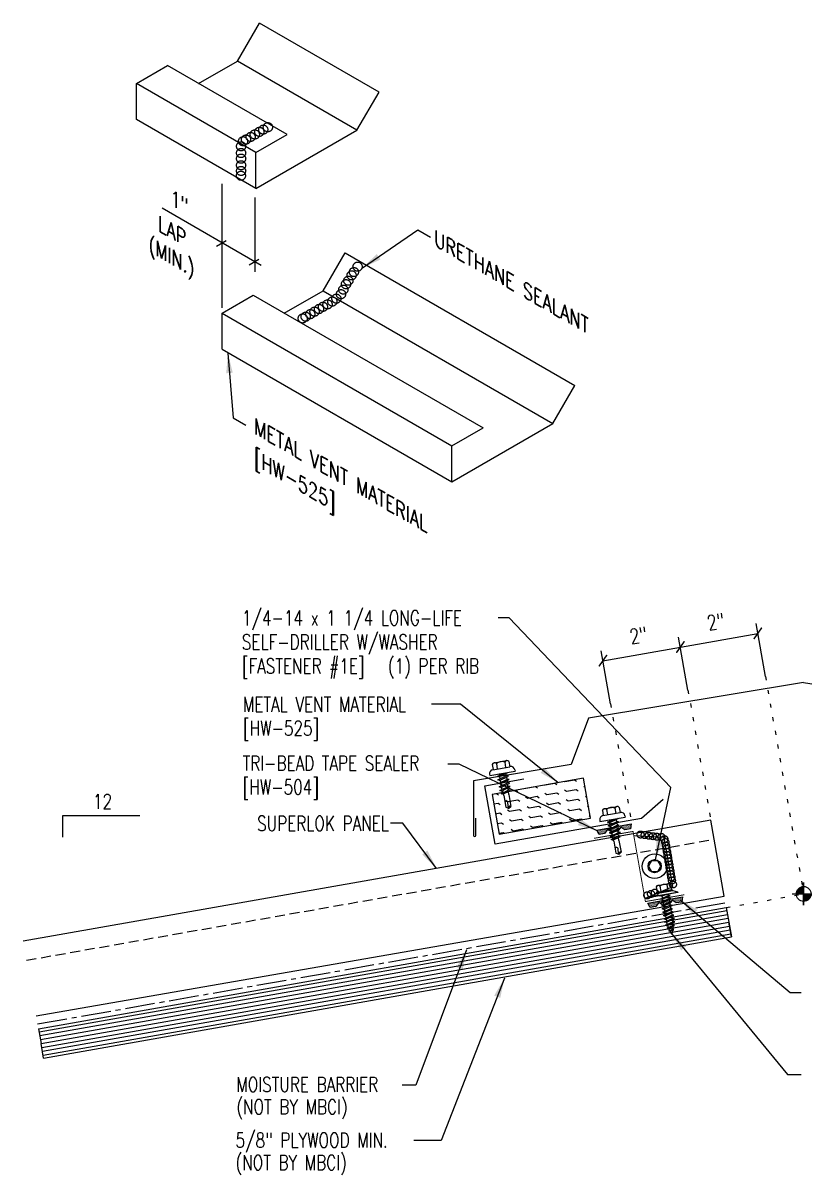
# Model space of a CAD drawing. Header units: inches. Extents: x 0.5 to 39.9, y 16.5 to 45.9.
# Drawn here: x 0.5 to 20.25, y 16.76 to 45.86 of the extents above; entities that cross this region are included whole.
import ezdxf
from ezdxf.enums import TextEntityAlignment as Align

# ---------------------------------------------------------------- set-up
doc = ezdxf.new("R2010")
doc.units = ezdxf.units.IN
doc.header["$MEASUREMENT"] = 0
for name, pattern in [('CENTER2', [1.125, 0.75, -0.125, 0.125, -0.125]), ('DASH2', [0.1875, 0.125, -0.0625]), ('DOT', [0.25, 0, -0.25])]:
    doc.linetypes.add(name, pattern=pattern)
for name, color, linetype in [('BARRIER', 253, 'CENTER2'), ('CLO', 3, 'Continuous'), ('DIM', 2, 'Continuous'), ('FASTENER', 9, 'Continuous'), ('MARK', 1, 'Continuous'), ('PANEL', 11, 'Continuous'), ('SEALANT', 253, 'CENTER2'), ('SECTION', 11, 'Continuous'), ('TAPE', 8, 'Continuous'), ('TEXT', 2, 'Continuous'), ('THERMAL', 251, 'Continuous'), ('TRIM', 6, 'Continuous'), ('wood', 3, 'Continuous')]:
    doc.layers.add(name, color=color, linetype=linetype)
doc.styles.add('ROMANS', font='ROMANS.SHX', dxfattribs={"width": 0.75, "height": 0.5})
doc.styles.add('TEXT', font='SIMPLEX', dxfattribs={"width": 0.75, "height": 6})
doc.styles.add('TEXT1', font='ROMANS.shx', dxfattribs={"width": 0.75, "height": 0.375})
doc.dimstyles.new('DETAIL$7', dxfattribs={"dimscale": 4, "dimtxt": 6, "dimasz": 0.125, "dimexe": 0.0625, "dimexo": 0.125, "dimgap": 0.0625, "dimtad": 1, "dimdec": 5, "dimzin": 3, "dimdsep": 46, "dimlunit": 4, "dimtxsty": 'TEXT', "dimblk": 'ARCHTICK', "dimcen": 0.0625, "dimclrd": 7, "dimclre": 7, "dimclrt": 2, "dimadec": 0, "dimazin": 0, "dimtfac": 0.666667, "dimtdec": 5, "dimtmove": 0, "dimatfit": 3, "dimfxl": 0, "dimfrac": 2, "dimtolj": 1, "dimtzin": 3, "dimarcsym": 0})

# ---------------------------------------------------------------- blocks, each defined once
blk = doc.blocks.new('*X4')
at = {"color": 0}
for p, q in [((-0.434, 0.135), (-0.434, 0.135)), ((-0.434, 0.123), (-0.434, 0.123)), ((-0.422, 0.141), (-0.422, 0.141)), ((-0.422, 0.129), (-0.422, 0.129)), ((-0.422, 0.117), (-0.422, 0.117)), ((-0.422, 0.105), (-0.422, 0.105)), ((-0.422, 0.094), (-0.422, 0.094)), ((-0.422, 0.082), (-0.422, 0.082)), ((-0.41, 0.135), (-0.41, 0.135)), ((-0.41, 0.123), (-0.41, 0.123)), ((-0.41, 0.111), (-0.41, 0.111)), ((-0.41, 0.1), (-0.41, 0.1)), ((-0.41, 0.088), (-0.41, 0.088)), ((-0.41, 0.076), (-0.41, 0.076)), ((-0.41, 0.064), (-0.41, 0.064)), ((-0.41, 0.053), (-0.41, 0.053)), ((-0.41, 0.041), (-0.41, 0.041)), ((-0.398, 0.141), (-0.398, 0.141)), ((-0.398, 0.129), (-0.398, 0.129)), ((-0.398, 0.117), (-0.398, 0.117)), ((-0.398, 0.105), (-0.398, 0.105)), ((-0.398, 0.094), (-0.398, 0.094)), ((-0.398, 0.082), (-0.398, 0.082)), ((-0.398, 0.07), (-0.398, 0.07)), ((-0.398, 0.059), (-0.398, 0.059)), ((-0.398, 0.047), (-0.398, 0.047)), ((-0.398, 0.035), (-0.398, 0.035)), ((-0.398, 0.023), (-0.398, 0.023)), ((-0.387, 0.135), (-0.387, 0.135)), ((-0.387, 0.123), (-0.387, 0.123)), ((-0.387, 0.111), (-0.387, 0.111)), ((-0.387, 0.1), (-0.387, 0.1)), ((-0.387, 0.088), (-0.387, 0.088)), ((-0.387, 0.076), (-0.387, 0.076)), ((-0.387, 0.064), (-0.387, 0.064)), ((-0.387, 0.053), (-0.387, 0.053)), ((-0.387, 0.041), (-0.387, 0.041)), ((-0.387, 0.029), (-0.387, 0.029)), ((-0.375, 0.141), (-0.375, 0.141)), ((-0.375, 0.129), (-0.375, 0.129)), ((-0.375, 0.117), (-0.375, 0.117)), ((-0.375, 0.105), (-0.375, 0.105)), ((-0.375, 0.094), (-0.375, 0.094)), ((-0.375, 0.082), (-0.375, 0.082)), ((-0.375, 0.07), (-0.375, 0.07)), ((-0.375, 0.059), (-0.375, 0.059)), ((-0.375, 0.047), (-0.375, 0.047)), ((-0.375, 0.035), (-0.375, 0.035)), ((-0.375, 0.023), (-0.375, 0.023)), ((-0.363, 0.135), (-0.363, 0.135)), ((-0.363, 0.123), (-0.363, 0.123)), ((-0.363, 0.111), (-0.363, 0.111)), ((-0.363, 0.1), (-0.363, 0.1)), ((-0.363, 0.088), (-0.363, 0.088)), ((-0.363, 0.076), (-0.363, 0.076)), ((-0.363, 0.064), (-0.363, 0.064)), ((-0.363, 0.053), (-0.363, 0.053)), ((-0.363, 0.041), (-0.363, 0.041)), ((-0.363, 0.029), (-0.363, 0.029)), ((-0.352, 0.141), (-0.352, 0.141)), ((-0.352, 0.129), (-0.352, 0.129)), ((-0.352, 0.117), (-0.352, 0.117)), ((-0.352, 0.105), (-0.352, 0.105)), ((-0.352, 0.094), (-0.352, 0.094)), ((-0.352, 0.082), (-0.352, 0.082)), ((-0.352, 0.07), (-0.352, 0.07)), ((-0.352, 0.059), (-0.352, 0.059)), ((-0.352, 0.047), (-0.352, 0.047)), ((-0.352, 0.035), (-0.352, 0.035)), ((-0.352, 0.023), (-0.352, 0.023)), ((-0.34, 0.135), (-0.34, 0.135)), ((-0.34, 0.123), (-0.34, 0.123)), ((-0.34, 0.111), (-0.34, 0.111)), ((-0.34, 0.1), (-0.34, 0.1)), ((-0.34, 0.088), (-0.34, 0.088)), ((-0.34, 0.076), (-0.34, 0.076)), ((-0.34, 0.064), (-0.34, 0.064)), ((-0.34, 0.053), (-0.34, 0.053)), ((-0.34, 0.041), (-0.34, 0.041)), ((-0.34, 0.029), (-0.34, 0.029)), ((-0.328, 0.141), (-0.328, 0.141)), ((-0.328, 0.129), (-0.328, 0.129)), ((-0.328, 0.117), (-0.328, 0.117)), ((-0.328, 0.105), (-0.328, 0.105)), ((-0.328, 0.094), (-0.328, 0.094)), ((-0.328, 0.082), (-0.328, 0.082)), ((-0.328, 0.07), (-0.328, 0.07)), ((-0.328, 0.059), (-0.328, 0.059)), ((-0.328, 0.047), (-0.328, 0.047)), ((-0.328, 0.035), (-0.328, 0.035)), ((-0.328, 0.023), (-0.328, 0.023)), ((-0.316, 0.135), (-0.316, 0.135)), ((-0.316, 0.123), (-0.316, 0.123)), ((-0.316, 0.111), (-0.316, 0.111)), ((-0.316, 0.1), (-0.316, 0.1)), ((-0.316, 0.088), (-0.316, 0.088)), ((-0.316, 0.076), (-0.316, 0.076)), ((-0.316, 0.064), (-0.316, 0.064)), ((-0.316, 0.053), (-0.316, 0.053)), ((-0.316, 0.041), (-0.316, 0.041)), ((-0.316, 0.029), (-0.316, 0.029)), ((-0.305, 0.141), (-0.305, 0.141)), ((-0.305, 0.129), (-0.305, 0.129)), ((-0.305, 0.117), (-0.305, 0.117)), ((-0.305, 0.105), (-0.305, 0.105)), ((-0.305, 0.094), (-0.305, 0.094)), ((-0.305, 0.082), (-0.305, 0.082)), ((-0.305, 0.07), (-0.305, 0.07)), ((-0.305, 0.059), (-0.305, 0.059)), ((-0.305, 0.047), (-0.305, 0.047)), ((-0.305, 0.035), (-0.305, 0.035)), ((-0.305, 0.023), (-0.305, 0.023)), ((-0.293, 0.135), (-0.293, 0.135)), ((-0.293, 0.123), (-0.293, 0.123)), ((-0.293, 0.111), (-0.293, 0.111)), ((-0.293, 0.1), (-0.293, 0.1)), ((-0.293, 0.088), (-0.293, 0.088)), ((-0.293, 0.076), (-0.293, 0.076)), ((-0.293, 0.064), (-0.293, 0.064)), ((-0.293, 0.053), (-0.293, 0.053)), ((-0.293, 0.041), (-0.293, 0.041)), ((-0.293, 0.029), (-0.293, 0.029)), ((-0.281, 0.141), (-0.281, 0.141)), ((-0.281, 0.129), (-0.281, 0.129)), ((-0.281, 0.117), (-0.281, 0.117)), ((-0.281, 0.105), (-0.281, 0.105)), ((-0.281, 0.094), (-0.281, 0.094)), ((-0.281, 0.082), (-0.281, 0.082)), ((-0.281, 0.07), (-0.281, 0.07)), ((-0.281, 0.059), (-0.281, 0.059)), ((-0.281, 0.047), (-0.281, 0.047)), ((-0.281, 0.035), (-0.281, 0.035)), ((-0.281, 0.023), (-0.281, 0.023)), ((-0.27, 0.135), (-0.27, 0.135)), ((-0.27, 0.123), (-0.27, 0.123)), ((-0.27, 0.111), (-0.27, 0.111)), ((-0.27, 0.1), (-0.27, 0.1)), ((-0.27, 0.088), (-0.27, 0.088)), ((-0.27, 0.076), (-0.27, 0.076)), ((-0.27, 0.064), (-0.27, 0.064)), ((-0.27, 0.053), (-0.27, 0.053)), ((-0.27, 0.041), (-0.27, 0.041)), ((-0.27, 0.029), (-0.27, 0.029)), ((-0.258, 0.141), (-0.258, 0.141)), ((-0.258, 0.129), (-0.258, 0.129)), ((-0.258, 0.117), (-0.258, 0.117)), ((-0.258, 0.105), (-0.258, 0.105)), ((-0.258, 0.094), (-0.258, 0.094)), ((-0.258, 0.082), (-0.258, 0.082)), ((-0.258, 0.07), (-0.258, 0.07)), ((-0.258, 0.059), (-0.258, 0.059)), ((-0.258, 0.047), (-0.258, 0.047)), ((-0.258, 0.035), (-0.258, 0.035)), ((-0.258, 0.023), (-0.258, 0.023)), ((-0.246, 0.135), (-0.246, 0.135)), ((-0.246, 0.123), (-0.246, 0.123)), ((-0.246, 0.111), (-0.246, 0.111)), ((-0.246, 0.1), (-0.246, 0.1)), ((-0.246, 0.088), (-0.246, 0.088)), ((-0.246, 0.076), (-0.246, 0.076)), ((-0.246, 0.064), (-0.246, 0.064)), ((-0.246, 0.053), (-0.246, 0.053)), ((-0.246, 0.041), (-0.246, 0.041)), ((-0.234, 0.141), (-0.234, 0.141)), ((-0.234, 0.129), (-0.234, 0.129)), ((-0.234, 0.117), (-0.234, 0.117)), ((-0.234, 0.105), (-0.234, 0.105)), ((-0.234, 0.094), (-0.234, 0.094)), ((-0.234, 0.082), (-0.234, 0.082)), ((-0.234, 0.07), (-0.234, 0.07)), ((-0.234, 0.059), (-0.234, 0.059)), ((-0.234, 0.047), (-0.234, 0.047)), ((-0.223, 0.135), (-0.223, 0.135)), ((-0.223, 0.123), (-0.223, 0.123)), ((-0.223, 0.111), (-0.223, 0.111)), ((-0.223, 0.1), (-0.223, 0.1)), ((-0.223, 0.088), (-0.223, 0.088)), ((-0.223, 0.076), (-0.223, 0.076)), ((-0.223, 0.064), (-0.223, 0.064)), ((-0.211, 0.141), (-0.211, 0.141)), ((-0.211, 0.129), (-0.211, 0.129)), ((-0.211, 0.117), (-0.211, 0.117)), ((-0.211, 0.105), (-0.211, 0.105)), ((-0.211, 0.094), (-0.211, 0.094)), ((-0.211, 0.082), (-0.211, 0.082)), ((-0.211, 0.07), (-0.211, 0.07)), ((-0.199, 0.135), (-0.199, 0.135)), ((-0.199, 0.123), (-0.199, 0.123)), ((-0.199, 0.111), (-0.199, 0.111)), ((-0.199, 0.1), (-0.199, 0.1)), ((-0.199, 0.088), (-0.199, 0.088)), ((-0.188, 0.141), (-0.188, 0.141)), ((-0.188, 0.129), (-0.188, 0.129)), ((-0.188, 0.117), (-0.188, 0.117)), ((-0.188, 0.105), (-0.188, 0.105)), ((-0.188, 0.094), (-0.188, 0.094)), ((-0.176, 0.135), (-0.176, 0.135)), ((-0.176, 0.123), (-0.176, 0.123)), ((-0.176, 0.111), (-0.176, 0.111)), ((-0.164, 0.141), (-0.164, 0.141)), ((-0.164, 0.129), (-0.164, 0.129)), ((-0.164, 0.117), (-0.164, 0.117)), ((-0.164, 0.105), (-0.164, 0.105)), ((-0.152, 0.135), (-0.152, 0.135)), ((-0.152, 0.123), (-0.152, 0.123)), ((-0.152, 0.111), (-0.152, 0.111)), ((-0.152, 0.1), (-0.152, 0.1)), ((-0.141, 0.141), (-0.141, 0.141)), ((-0.141, 0.129), (-0.141, 0.129)), ((-0.141, 0.117), (-0.141, 0.117)), ((-0.141, 0.105), (-0.141, 0.105)), ((-0.141, 0.094), (-0.141, 0.094)), ((-0.141, 0.082), (-0.141, 0.082)), ((-0.129, 0.135), (-0.129, 0.135)), ((-0.129, 0.123), (-0.129, 0.123)), ((-0.129, 0.111), (-0.129, 0.111)), ((-0.129, 0.1), (-0.129, 0.1)), ((-0.129, 0.088), (-0.129, 0.088)), ((-0.129, 0.076), (-0.129, 0.076)), ((-0.117, 0.141), (-0.117, 0.141)), ((-0.117, 0.129), (-0.117, 0.129)), ((-0.117, 0.117), (-0.117, 0.117)), ((-0.117, 0.105), (-0.117, 0.105)), ((-0.117, 0.094), (-0.117, 0.094)), ((-0.117, 0.082), (-0.117, 0.082)), ((-0.117, 0.07), (-0.117, 0.07)), ((-0.117, 0.059), (-0.117, 0.059)), ((-0.105, 0.135), (-0.105, 0.135)), ((-0.105, 0.123), (-0.105, 0.123)), ((-0.105, 0.111), (-0.105, 0.111)), ((-0.105, 0.1), (-0.105, 0.1)), ((-0.105, 0.088), (-0.105, 0.088)), ((-0.105, 0.076), (-0.105, 0.076)), ((-0.105, 0.064), (-0.105, 0.064)), ((-0.105, 0.053), (-0.105, 0.053)), ((-0.094, 0.141), (-0.094, 0.141)), ((-0.094, 0.129), (-0.094, 0.129)), ((-0.094, 0.117), (-0.094, 0.117)), ((-0.094, 0.105), (-0.094, 0.105)), ((-0.094, 0.094), (-0.094, 0.094)), ((-0.094, 0.082), (-0.094, 0.082)), ((-0.094, 0.07), (-0.094, 0.07)), ((-0.094, 0.059), (-0.094, 0.059)), ((-0.094, 0.047), (-0.094, 0.047)), ((-0.094, 0.035), (-0.094, 0.035)), ((-0.082, 0.135), (-0.082, 0.135)), ((-0.082, 0.123), (-0.082, 0.123)), ((-0.082, 0.111), (-0.082, 0.111)), ((-0.082, 0.1), (-0.082, 0.1)), ((-0.082, 0.088), (-0.082, 0.088)), ((-0.082, 0.076), (-0.082, 0.076)), ((-0.082, 0.064), (-0.082, 0.064)), ((-0.082, 0.053), (-0.082, 0.053)), ((-0.082, 0.041), (-0.082, 0.041)), ((-0.082, 0.029), (-0.082, 0.029)), ((-0.07, 0.141), (-0.07, 0.141)), ((-0.07, 0.129), (-0.07, 0.129)), ((-0.07, 0.117), (-0.07, 0.117)), ((-0.07, 0.105), (-0.07, 0.105)), ((-0.07, 0.094), (-0.07, 0.094)), ((-0.07, 0.082), (-0.07, 0.082)), ((-0.07, 0.07), (-0.07, 0.07)), ((-0.07, 0.059), (-0.07, 0.059)), ((-0.07, 0.047), (-0.07, 0.047)), ((-0.07, 0.035), (-0.07, 0.035)), ((-0.07, 0.023), (-0.07, 0.023)), ((-0.059, 0.135), (-0.059, 0.135)), ((-0.059, 0.123), (-0.059, 0.123)), ((-0.059, 0.111), (-0.059, 0.111)), ((-0.059, 0.1), (-0.059, 0.1)), ((-0.059, 0.088), (-0.059, 0.088)), ((-0.059, 0.076), (-0.059, 0.076)), ((-0.059, 0.064), (-0.059, 0.064)), ((-0.059, 0.053), (-0.059, 0.053)), ((-0.059, 0.041), (-0.059, 0.041)), ((-0.059, 0.029), (-0.059, 0.029)), ((-0.047, 0.141), (-0.047, 0.141)), ((-0.047, 0.129), (-0.047, 0.129)), ((-0.047, 0.117), (-0.047, 0.117)), ((-0.047, 0.105), (-0.047, 0.105)), ((-0.047, 0.094), (-0.047, 0.094)), ((-0.047, 0.082), (-0.047, 0.082)), ((-0.047, 0.07), (-0.047, 0.07)), ((-0.047, 0.059), (-0.047, 0.059)), ((-0.047, 0.047), (-0.047, 0.047)), ((-0.047, 0.035), (-0.047, 0.035)), ((-0.047, 0.023), (-0.047, 0.023)), ((-0.035, 0.135), (-0.035, 0.135)), ((-0.035, 0.123), (-0.035, 0.123)), ((-0.035, 0.111), (-0.035, 0.111)), ((-0.035, 0.1), (-0.035, 0.1)), ((-0.035, 0.088), (-0.035, 0.088)), ((-0.035, 0.076), (-0.035, 0.076)), ((-0.035, 0.064), (-0.035, 0.064)), ((-0.035, 0.053), (-0.035, 0.053)), ((-0.035, 0.041), (-0.035, 0.041)), ((-0.035, 0.029), (-0.035, 0.029)), ((-0.023, 0.141), (-0.023, 0.141)), ((-0.023, 0.129), (-0.023, 0.129)), ((-0.023, 0.117), (-0.023, 0.117)), ((-0.023, 0.105), (-0.023, 0.105)), ((-0.023, 0.094), (-0.023, 0.094)), ((-0.023, 0.082), (-0.023, 0.082)), ((-0.023, 0.07), (-0.023, 0.07)), ((-0.023, 0.059), (-0.023, 0.059)), ((-0.023, 0.047), (-0.023, 0.047)), ((-0.023, 0.035), (-0.023, 0.035)), ((-0.023, 0.023), (-0.023, 0.023)), ((-0.012, 0.135), (-0.012, 0.135)), ((-0.012, 0.123), (-0.012, 0.123)), ((-0.012, 0.111), (-0.012, 0.111)), ((-0.012, 0.1), (-0.012, 0.1)), ((-0.012, 0.088), (-0.012, 0.088)), ((-0.012, 0.076), (-0.012, 0.076)), ((-0.012, 0.064), (-0.012, 0.064)), ((-0.012, 0.053), (-0.012, 0.053)), ((-0.012, 0.041), (-0.012, 0.041)), ((-0.012, 0.029), (-0.012, 0.029)), ((0, 0.141), (0, 0.141)), ((0, 0.129), (0, 0.129)), ((0, 0.117), (0, 0.117)), ((0, 0.105), (0, 0.105)), ((0, 0.094), (0, 0.094)), ((0, 0.082), (0, 0.082)), ((0, 0.07), (0, 0.07)), ((0, 0.059), (0, 0.059)), ((0, 0.047), (0, 0.047)), ((0, 0.035), (0, 0.035)), ((0, 0.023), (0, 0.023)), ((0.012, 0.135), (0.012, 0.135)), ((0.012, 0.123), (0.012, 0.123)), ((0.012, 0.111), (0.012, 0.111)), ((0.012, 0.1), (0.012, 0.1)), ((0.012, 0.088), (0.012, 0.088)), ((0.012, 0.076), (0.012, 0.076)), ((0.012, 0.064), (0.012, 0.064)), ((0.012, 0.053), (0.012, 0.053)), ((0.012, 0.041), (0.012, 0.041)), ((0.012, 0.029), (0.012, 0.029)), ((0.023, 0.141), (0.023, 0.141)), ((0.023, 0.129), (0.023, 0.129)), ((0.023, 0.117), (0.023, 0.117)), ((0.023, 0.105), (0.023, 0.105)), ((0.023, 0.094), (0.023, 0.094)), ((0.023, 0.082), (0.023, 0.082)), ((0.023, 0.07), (0.023, 0.07)), ((0.023, 0.059), (0.023, 0.059)), ((0.023, 0.047), (0.023, 0.047)), ((0.023, 0.035), (0.023, 0.035)), ((0.023, 0.023), (0.023, 0.023)), ((0.035, 0.135), (0.035, 0.135)), ((0.035, 0.123), (0.035, 0.123)), ((0.035, 0.111), (0.035, 0.111)), ((0.035, 0.1), (0.035, 0.1)), ((0.035, 0.088), (0.035, 0.088)), ((0.035, 0.076), (0.035, 0.076)), ((0.035, 0.064), (0.035, 0.064)), ((0.035, 0.053), (0.035, 0.053)), ((0.035, 0.041), (0.035, 0.041)), ((0.035, 0.029), (0.035, 0.029)), ((0.047, 0.141), (0.047, 0.141)), ((0.047, 0.129), (0.047, 0.129)), ((0.047, 0.117), (0.047, 0.117)), ((0.047, 0.105), (0.047, 0.105)), ((0.047, 0.094), (0.047, 0.094)), ((0.047, 0.082), (0.047, 0.082)), ((0.047, 0.07), (0.047, 0.07)), ((0.047, 0.059), (0.047, 0.059)), ((0.047, 0.047), (0.047, 0.047)), ((0.047, 0.035), (0.047, 0.035)), ((0.047, 0.023), (0.047, 0.023)), ((0.059, 0.135), (0.059, 0.135)), ((0.059, 0.123), (0.059, 0.123)), ((0.059, 0.111), (0.059, 0.111)), ((0.059, 0.1), (0.059, 0.1)), ((0.059, 0.088), (0.059, 0.088)), ((0.059, 0.076), (0.059, 0.076)), ((0.059, 0.064), (0.059, 0.064)), ((0.059, 0.053), (0.059, 0.053)), ((0.059, 0.041), (0.059, 0.041)), ((0.059, 0.029), (0.059, 0.029)), ((0.07, 0.141), (0.07, 0.141)), ((0.07, 0.129), (0.07, 0.129)), ((0.07, 0.117), (0.07, 0.117)), ((0.07, 0.105), (0.07, 0.105)), ((0.07, 0.094), (0.07, 0.094)), ((0.07, 0.082), (0.07, 0.082)), ((0.07, 0.07), (0.07, 0.07)), ((0.07, 0.059), (0.07, 0.059)), ((0.07, 0.047), (0.07, 0.047)), ((0.07, 0.035), (0.07, 0.035)), ((0.07, 0.023), (0.07, 0.023)), ((0.082, 0.135), (0.082, 0.135)), ((0.082, 0.123), (0.082, 0.123)), ((0.082, 0.111), (0.082, 0.111)), ((0.082, 0.1), (0.082, 0.1)), ((0.082, 0.088), (0.082, 0.088)), ((0.082, 0.076), (0.082, 0.076)), ((0.082, 0.064), (0.082, 0.064)), ((0.082, 0.053), (0.082, 0.053)), ((0.082, 0.041), (0.082, 0.041)), ((0.082, 0.029), (0.082, 0.029)), ((0.094, 0.141), (0.094, 0.141)), ((0.094, 0.129), (0.094, 0.129)), ((0.094, 0.117), (0.094, 0.117)), ((0.094, 0.105), (0.094, 0.105)), ((0.094, 0.094), (0.094, 0.094)), ((0.094, 0.082), (0.094, 0.082)), ((0.094, 0.07), (0.094, 0.07)), ((0.094, 0.059), (0.094, 0.059)), ((0.094, 0.047), (0.094, 0.047)), ((0.094, 0.035), (0.094, 0.035)), ((0.105, 0.135), (0.105, 0.135)), ((0.105, 0.123), (0.105, 0.123)), ((0.105, 0.111), (0.105, 0.111)), ((0.105, 0.1), (0.105, 0.1)), ((0.105, 0.088), (0.105, 0.088)), ((0.105, 0.076), (0.105, 0.076)), ((0.105, 0.064), (0.105, 0.064)), ((0.105, 0.053), (0.105, 0.053)), ((0.117, 0.141), (0.117, 0.141)), ((0.117, 0.129), (0.117, 0.129)), ((0.117, 0.117), (0.117, 0.117)), ((0.117, 0.105), (0.117, 0.105)), ((0.117, 0.094), (0.117, 0.094)), ((0.117, 0.082), (0.117, 0.082)), ((0.117, 0.07), (0.117, 0.07)), ((0.117, 0.059), (0.117, 0.059)), ((0.129, 0.135), (0.129, 0.135)), ((0.129, 0.123), (0.129, 0.123)), ((0.129, 0.111), (0.129, 0.111)), ((0.129, 0.1), (0.129, 0.1)), ((0.129, 0.088), (0.129, 0.088)), ((0.129, 0.076), (0.129, 0.076)), ((0.141, 0.141), (0.141, 0.141)), ((0.141, 0.129), (0.141, 0.129)), ((0.141, 0.117), (0.141, 0.117)), ((0.141, 0.105), (0.141, 0.105)), ((0.141, 0.094), (0.141, 0.094)), ((0.141, 0.082), (0.141, 0.082)), ((0.152, 0.135), (0.152, 0.135)), ((0.152, 0.123), (0.152, 0.123)), ((0.152, 0.111), (0.152, 0.111)), ((0.152, 0.1), (0.152, 0.1)), ((0.164, 0.141), (0.164, 0.141)), ((0.164, 0.129), (0.164, 0.129)), ((0.164, 0.117), (0.164, 0.117)), ((0.164, 0.105), (0.164, 0.105)), ((0.176, 0.135), (0.176, 0.135)), ((0.176, 0.123), (0.176, 0.123)), ((0.176, 0.111), (0.176, 0.111)), ((0.188, 0.141), (0.188, 0.141)), ((0.188, 0.129), (0.188, 0.129)), ((0.188, 0.117), (0.188, 0.117)), ((0.188, 0.105), (0.188, 0.105)), ((0.188, 0.094), (0.188, 0.094)), ((0.199, 0.135), (0.199, 0.135)), ((0.199, 0.123), (0.199, 0.123)), ((0.199, 0.111), (0.199, 0.111)), ((0.199, 0.1), (0.199, 0.1)), ((0.199, 0.088), (0.199, 0.088)), ((0.211, 0.141), (0.211, 0.141)), ((0.211, 0.129), (0.211, 0.129)), ((0.211, 0.117), (0.211, 0.117)), ((0.211, 0.105), (0.211, 0.105)), ((0.211, 0.094), (0.211, 0.094)), ((0.211, 0.082), (0.211, 0.082)), ((0.211, 0.07), (0.211, 0.07)), ((0.223, 0.135), (0.223, 0.135)), ((0.223, 0.123), (0.223, 0.123)), ((0.223, 0.111), (0.223, 0.111)), ((0.223, 0.1), (0.223, 0.1)), ((0.223, 0.088), (0.223, 0.088)), ((0.223, 0.076), (0.223, 0.076)), ((0.223, 0.064), (0.223, 0.064)), ((0.234, 0.141), (0.234, 0.141)), ((0.234, 0.129), (0.234, 0.129)), ((0.234, 0.117), (0.234, 0.117)), ((0.234, 0.105), (0.234, 0.105)), ((0.234, 0.094), (0.234, 0.094)), ((0.234, 0.082), (0.234, 0.082)), ((0.234, 0.07), (0.234, 0.07)), ((0.234, 0.059), (0.234, 0.059)), ((0.234, 0.047), (0.234, 0.047)), ((0.246, 0.135), (0.246, 0.135)), ((0.246, 0.123), (0.246, 0.123)), ((0.246, 0.111), (0.246, 0.111)), ((0.246, 0.1), (0.246, 0.1)), ((0.246, 0.088), (0.246, 0.088)), ((0.246, 0.076), (0.246, 0.076)), ((0.246, 0.064), (0.246, 0.064)), ((0.246, 0.053), (0.246, 0.053)), ((0.246, 0.041), (0.246, 0.041)), ((0.258, 0.141), (0.258, 0.141)), ((0.258, 0.129), (0.258, 0.129)), ((0.258, 0.117), (0.258, 0.117)), ((0.258, 0.105), (0.258, 0.105)), ((0.258, 0.094), (0.258, 0.094)), ((0.258, 0.082), (0.258, 0.082)), ((0.258, 0.07), (0.258, 0.07)), ((0.258, 0.059), (0.258, 0.059)), ((0.258, 0.047), (0.258, 0.047)), ((0.258, 0.035), (0.258, 0.035)), ((0.258, 0.023), (0.258, 0.023)), ((0.27, 0.135), (0.27, 0.135)), ((0.27, 0.123), (0.27, 0.123)), ((0.27, 0.111), (0.27, 0.111)), ((0.27, 0.1), (0.27, 0.1)), ((0.27, 0.088), (0.27, 0.088)), ((0.27, 0.076), (0.27, 0.076)), ((0.27, 0.064), (0.27, 0.064)), ((0.27, 0.053), (0.27, 0.053)), ((0.27, 0.041), (0.27, 0.041)), ((0.27, 0.029), (0.27, 0.029)), ((0.281, 0.141), (0.281, 0.141)), ((0.281, 0.129), (0.281, 0.129)), ((0.281, 0.117), (0.281, 0.117)), ((0.281, 0.105), (0.281, 0.105)), ((0.281, 0.094), (0.281, 0.094)), ((0.281, 0.082), (0.281, 0.082)), ((0.281, 0.07), (0.281, 0.07)), ((0.281, 0.059), (0.281, 0.059)), ((0.281, 0.047), (0.281, 0.047)), ((0.281, 0.035), (0.281, 0.035)), ((0.281, 0.023), (0.281, 0.023)), ((0.293, 0.135), (0.293, 0.135)), ((0.293, 0.123), (0.293, 0.123)), ((0.293, 0.111), (0.293, 0.111)), ((0.293, 0.1), (0.293, 0.1)), ((0.293, 0.088), (0.293, 0.088)), ((0.293, 0.076), (0.293, 0.076)), ((0.293, 0.064), (0.293, 0.064)), ((0.293, 0.053), (0.293, 0.053)), ((0.293, 0.041), (0.293, 0.041)), ((0.293, 0.029), (0.293, 0.029)), ((0.305, 0.141), (0.305, 0.141)), ((0.305, 0.129), (0.305, 0.129)), ((0.305, 0.117), (0.305, 0.117)), ((0.305, 0.105), (0.305, 0.105)), ((0.305, 0.094), (0.305, 0.094)), ((0.305, 0.082), (0.305, 0.082)), ((0.305, 0.07), (0.305, 0.07)), ((0.305, 0.059), (0.305, 0.059)), ((0.305, 0.047), (0.305, 0.047)), ((0.305, 0.035), (0.305, 0.035)), ((0.305, 0.023), (0.305, 0.023)), ((0.316, 0.135), (0.316, 0.135)), ((0.316, 0.123), (0.316, 0.123)), ((0.316, 0.111), (0.316, 0.111)), ((0.316, 0.1), (0.316, 0.1)), ((0.316, 0.088), (0.316, 0.088)), ((0.316, 0.076), (0.316, 0.076)), ((0.316, 0.064), (0.316, 0.064)), ((0.316, 0.053), (0.316, 0.053)), ((0.316, 0.041), (0.316, 0.041)), ((0.316, 0.029), (0.316, 0.029)), ((0.328, 0.141), (0.328, 0.141)), ((0.328, 0.129), (0.328, 0.129)), ((0.328, 0.117), (0.328, 0.117)), ((0.328, 0.105), (0.328, 0.105)), ((0.328, 0.094), (0.328, 0.094)), ((0.328, 0.082), (0.328, 0.082)), ((0.328, 0.07), (0.328, 0.07)), ((0.328, 0.059), (0.328, 0.059)), ((0.328, 0.047), (0.328, 0.047)), ((0.328, 0.035), (0.328, 0.035)), ((0.328, 0.023), (0.328, 0.023)), ((0.34, 0.135), (0.34, 0.135)), ((0.34, 0.123), (0.34, 0.123)), ((0.34, 0.111), (0.34, 0.111)), ((0.34, 0.1), (0.34, 0.1)), ((0.34, 0.088), (0.34, 0.088)), ((0.34, 0.076), (0.34, 0.076)), ((0.34, 0.064), (0.34, 0.064)), ((0.34, 0.053), (0.34, 0.053)), ((0.34, 0.041), (0.34, 0.041)), ((0.34, 0.029), (0.34, 0.029)), ((0.352, 0.141), (0.352, 0.141)), ((0.352, 0.129), (0.352, 0.129)), ((0.352, 0.117), (0.352, 0.117)), ((0.352, 0.105), (0.352, 0.105)), ((0.352, 0.094), (0.352, 0.094)), ((0.352, 0.082), (0.352, 0.082)), ((0.352, 0.07), (0.352, 0.07)), ((0.352, 0.059), (0.352, 0.059)), ((0.352, 0.047), (0.352, 0.047)), ((0.352, 0.035), (0.352, 0.035)), ((0.352, 0.023), (0.352, 0.023)), ((0.363, 0.135), (0.363, 0.135)), ((0.363, 0.123), (0.363, 0.123)), ((0.363, 0.111), (0.363, 0.111)), ((0.363, 0.1), (0.363, 0.1)), ((0.363, 0.088), (0.363, 0.088)), ((0.363, 0.076), (0.363, 0.076)), ((0.363, 0.064), (0.363, 0.064)), ((0.363, 0.053), (0.363, 0.053)), ((0.363, 0.041), (0.363, 0.041)), ((0.363, 0.029), (0.363, 0.029)), ((0.375, 0.141), (0.375, 0.141)), ((0.375, 0.129), (0.375, 0.129)), ((0.375, 0.117), (0.375, 0.117)), ((0.375, 0.105), (0.375, 0.105)), ((0.375, 0.094), (0.375, 0.094)), ((0.375, 0.082), (0.375, 0.082)), ((0.375, 0.07), (0.375, 0.07)), ((0.375, 0.059), (0.375, 0.059)), ((0.375, 0.047), (0.375, 0.047)), ((0.375, 0.035), (0.375, 0.035)), ((0.375, 0.023), (0.375, 0.023)), ((0.387, 0.135), (0.387, 0.135)), ((0.387, 0.123), (0.387, 0.123)), ((0.387, 0.111), (0.387, 0.111)), ((0.387, 0.1), (0.387, 0.1)), ((0.387, 0.088), (0.387, 0.088)), ((0.387, 0.076), (0.387, 0.076)), ((0.387, 0.064), (0.387, 0.064)), ((0.387, 0.053), (0.387, 0.053)), ((0.387, 0.041), (0.387, 0.041)), ((0.387, 0.029), (0.387, 0.029)), ((0.398, 0.141), (0.398, 0.141)), ((0.398, 0.129), (0.398, 0.129)), ((0.398, 0.117), (0.398, 0.117)), ((0.398, 0.105), (0.398, 0.105)), ((0.398, 0.094), (0.398, 0.094)), ((0.398, 0.082), (0.398, 0.082)), ((0.398, 0.07), (0.398, 0.07)), ((0.398, 0.059), (0.398, 0.059)), ((0.398, 0.047), (0.398, 0.047)), ((0.398, 0.035), (0.398, 0.035)), ((0.398, 0.023), (0.398, 0.023)), ((0.41, 0.135), (0.41, 0.135)), ((0.41, 0.123), (0.41, 0.123)), ((0.41, 0.111), (0.41, 0.111)), ((0.41, 0.1), (0.41, 0.1)), ((0.41, 0.088), (0.41, 0.088)), ((0.41, 0.076), (0.41, 0.076)), ((0.41, 0.064), (0.41, 0.064)), ((0.41, 0.053), (0.41, 0.053)), ((0.41, 0.041), (0.41, 0.041)), ((0.422, 0.141), (0.422, 0.141)), ((0.422, 0.129), (0.422, 0.129)), ((0.422, 0.117), (0.422, 0.117)), ((0.422, 0.105), (0.422, 0.105)), ((0.422, 0.094), (0.422, 0.094)), ((0.422, 0.082), (0.422, 0.082)), ((0.434, 0.135), (0.434, 0.135)), ((0.434, 0.123), (0.434, 0.123))]:
    blk.add_line(p, q, dxfattribs=at)
blk = doc.blocks.new('MB_DBTAP')
at = {"layer": 'TAPE', "color": 9}
blk.add_lwpolyline([(-0.403, 0.018), (-0.442, 0.141), (0.442, 0.141), (0.403, 0.018), (0.26, 0.018), (0.17, 0.109), (0.079, 0.018), (0, 0.018), (-0.079, 0.018), (-0.17, 0.109), (-0.26, 0.018)], close=True, dxfattribs=at)
at = {"layer": 'TAPE', "color": 251}
blk.add_blockref('*X4', (0, 0), dxfattribs=at)
blk = doc.blocks.new('MB_DW4')
at = {"layer": 'FASTENER'}
for p, q in [((-0.217, 0.305), (-0.217, 0.171)), ((-0.163, 0.337), (0.159, 0.337)), ((-0.108, 0.305), (-0.108, 0.171)), ((0.105, 0.305), (0.105, 0.171)), ((0.214, 0.305), (0.214, 0.171)), ((-0.326, 0.071), (-0.326, 0.037)), ((-0.326, 0.037), (0.322, 0.037)), ((-0.226, 0.171), (0.214, 0.171)), ((-0.141, -0.014), (0.037, 0.037)), ((-0.105, -0.034), (0.137, 0.035)), ((-0.088, 0.037), (-0.088, 0.001)), ((-0.088, 0.037), (0.085, 0.037)), ((0.085, 0.037), (0.134, 0.037)), ((0.085, 0.02), (0.085, -0.041)), ((0.137, 0.035), (0.134, 0.037)), ((0.322, 0.071), (0.322, 0.037)), ((-0.105, -0.034), (-0.141, -0.014)), ((-0.141, -0.105), (0.102, -0.036)), ((-0.105, -0.125), (-0.141, -0.105)), ((-0.141, -0.196), (0.102, -0.127)), ((-0.105, -0.216), (-0.141, -0.196)), ((-0.141, -0.287), (0.102, -0.217)), ((-0.105, -0.307), (-0.141, -0.287)), ((-0.105, -0.125), (0.137, -0.056)), ((-0.105, -0.216), (0.137, -0.147)), ((-0.105, -0.307), (0.137, -0.238)), ((-0.088, -0.029), (-0.088, -0.09)), ((-0.088, -0.12), (-0.088, -0.181)), ((-0.084, -0.27), (-0.088, -0.211)), ((0.077, -0.315), (0.082, -0.253)), ((0.084, -0.223), (0.085, -0.211)), ((0.085, -0.071), (0.085, -0.131)), ((0.085, -0.162), (0.085, -0.211)), ((0.137, -0.056), (0.102, -0.036)), ((0.137, -0.147), (0.102, -0.127)), ((0.137, -0.238), (0.102, -0.217)), ((-0.141, -0.378), (0.102, -0.308)), ((-0.105, -0.398), (-0.141, -0.378)), ((-0.122, -0.463), (0.089, -0.403)), ((-0.086, -0.483), (-0.122, -0.463)), ((-0.105, -0.398), (0.137, -0.328)), ((-0.086, -0.483), (0.124, -0.423)), ((-0.078, -0.36), (-0.082, -0.3)), ((-0.071, -0.449), (-0.075, -0.389)), ((-0.066, -0.516), (-0.069, -0.478)), ((-0.066, -0.516), (-0.066, -0.82)), ((0.063, -0.515), (0.068, -0.439)), ((0.063, -0.516), (0.063, -0.82)), ((0.071, -0.408), (0.075, -0.346)), ((0.124, -0.423), (0.089, -0.403)), ((0.137, -0.328), (0.102, -0.308)), ((-0.002, -0.866), (-0.066, -0.82)), ((-0.003, -0.854), (0.009, -0.714)), ((-0.002, -0.866), (0.063, -0.82))]:
    blk.add_line(p, q, dxfattribs=at)
for centre, radius, start, end in [((-0.163, 0.274), 0.0628, 29.8754, 150.1246), ((-0.002, 0.141), 0.196, 56.9974, 123.0026), ((0.159, 0.274), 0.0628, 29.8754, 150.1246), ((-0.226, 0.071), 0.1, 90, 180), ((0.222, 0.071), 0.1, 0, 90), ((0.073, -0.516), 0.01, 175.9484, 180), ((-0.036, -0.723), 0.0461, 11.1445, 130.906), ((0.039, -0.855), 0.0422, 55.4585, 194.8454)]:
    blk.add_arc(centre, radius, start, end, dxfattribs=at)
blk = doc.blocks.new('MB_516W')
blk.add_lwpolyline([(-0.078, 0.135), (-0.156, 0), (-0.078, -0.135), (0.078, -0.135), (0.156, 0), (0.078, 0.135)], close=True)
for radius in [0.312, 0.166]:
    blk.add_circle((0, 0), radius)
blk = doc.blocks.new('A$C23AA14D5')
at = {"layer": 'CLO', "const_width": 0.0239}
blk.add_lwpolyline([(2.284, 0.187), (1.299, 0.014), (0.987, 1.785), (0.002, 1.611)], dxfattribs=at)
at = {"layer": 'CLO'}
blk.add_lwpolyline([(1.285, 0.094), (1.993, 0.397), (1.776, 1.628), (1.007, 1.67)], dxfattribs=at)
blk = doc.blocks.new('slopl1')
at = {"layer": 'MARK', "color": 6}
blk.add_lwpolyline([(0, 0), (0, 0.1368), (0.4871, 0.1368)], dxfattribs=at)
at = {"layer": 'MARK', "color": 2, "style": 'TEXT1', "width": 0.75}
blk.add_text('12', height=0.09375, dxfattribs=at).set_placement((0.1909, 0.1779))
blk.add_attdef('SLOPL1', text='', height=0.0938, dxfattribs=at).set_placement((-0.0549, 0.0243), align=Align.RIGHT)
blk = doc.blocks.new('st10')
at = {"layer": 'FASTENER'}
for p, q in [((-0.135, 0.302), (0.135, 0.302)), ((-0.217, 0.114), (-0.326, 0.059)), ((-0.326, 0.059), (-0.326, 0.049)), ((-0.326, 0.049), (0.326, 0.049)), ((-0.217, 0.114), (0.217, 0.114)), ((-0.193, 0.137), (0.193, 0.137)), ((-0.193, 0.119), (0.193, 0.119)), ((-0.181, 0.276), (-0.181, 0.137)), ((-0.181, 0.137), (0.181, 0.137)), ((-0.129, 0.035), (-0.124, 0.037)), ((-0.096, 0.017), (-0.129, 0.035)), ((-0.129, -0.049), (0.096, 0.015)), ((-0.124, 0.037), (-0.08, 0.037)), ((-0.096, 0.017), (-0.025, 0.037)), ((-0.089, 0.276), (-0.089, 0.137)), ((-0.08, 0.037), (0.08, 0.037)), ((-0.08, 0.021), (-0.08, -0.035)), ((0.08, 0.037), (0.08, 0.011)), ((0.089, 0.276), (0.089, 0.137)), ((0.129, -0.003), (0.096, 0.015)), ((0.181, 0.276), (0.181, 0.137)), ((0.217, 0.114), (0.326, 0.059)), ((0.326, 0.059), (0.326, 0.049)), ((-0.096, -0.068), (-0.129, -0.049)), ((-0.129, -0.134), (0.096, -0.069)), ((-0.096, -0.152), (-0.129, -0.134)), ((-0.129, -0.218), (0.096, -0.154)), ((-0.096, -0.237), (-0.129, -0.218)), ((-0.129, -0.303), (0.096, -0.238)), ((-0.096, -0.068), (0.129, -0.004)), ((-0.096, -0.152), (0.129, -0.088)), ((-0.096, -0.237), (0.129, -0.172)), ((-0.096, -0.321), (0.129, -0.257)), ((-0.08, -0.063), (-0.08, -0.12)), ((-0.08, -0.148), (-0.08, -0.204)), ((-0.08, -0.232), (-0.08, -0.288)), ((0.08, -0.016), (0.08, -0.074)), ((0.08, -0.102), (0.08, -0.158)), ((0.08, -0.186), (0.08, -0.243)), ((0.08, -0.27), (0.08, -0.327)), ((0.129, -0.088), (0.096, -0.069)), ((0.129, -0.172), (0.096, -0.154)), ((0.129, -0.257), (0.096, -0.238)), ((-0.096, -0.321), (-0.129, -0.303)), ((-0.129, -0.387), (0.096, -0.323)), ((-0.096, -0.406), (-0.129, -0.387)), ((-0.129, -0.471), (0.096, -0.407)), ((-0.096, -0.49), (-0.129, -0.471)), ((-0.129, -0.556), (0.096, -0.491)), ((-0.096, -0.575), (-0.129, -0.556)), ((-0.129, -0.64), (0.096, -0.576)), ((-0.096, -0.406), (0.129, -0.341)), ((-0.096, -0.49), (0.129, -0.426)), ((-0.096, -0.575), (0.129, -0.51)), ((-0.08, -0.317), (-0.08, -0.373)), ((-0.08, -0.401), (-0.08, -0.457)), ((-0.08, -0.485), (-0.08, -0.542)), ((-0.08, -0.57), (-0.08, -0.626)), ((0.08, -0.355), (0.08, -0.412)), ((0.08, -0.44), (0.08, -0.496)), ((0.08, -0.524), (0.08, -0.58)), ((0.129, -0.341), (0.096, -0.323)), ((0.129, -0.426), (0.096, -0.407)), ((0.129, -0.51), (0.096, -0.491)), ((0.129, -0.595), (0.096, -0.576)), ((-0.096, -0.659), (-0.129, -0.64)), ((-0.121, -0.722), (0.092, -0.662)), ((-0.088, -0.741), (-0.121, -0.722)), ((-0.096, -0.659), (0.129, -0.595)), ((-0.095, -0.799), (0.071, -0.752)), ((-0.061, -0.818), (-0.095, -0.799)), ((-0.088, -0.741), (0.125, -0.68)), ((-0.063, -0.877), (0.034, -0.847)), ((-0.061, -0.818), (0.104, -0.771)), ((-0.029, -0.895), (0.068, -0.866)), ((0.068, -0.866), (0.034, -0.847)), ((0.104, -0.771), (0.071, -0.752)), ((0.125, -0.68), (0.092, -0.662)), ((-0.029, -0.895), (-0.063, -0.877))]:
    blk.add_line(p, q, dxfattribs=at)
blk.add_lwpolyline([(-0.331, 0.037), (-0.331, 0.049), (0.331, 0.049), (0.331, 0.037)], close=True, dxfattribs=at)
for centre, radius, start, end in [((-0.135, 0.25), 0.0527, 29.8754, 150.1246), ((0, 0.138), 0.164, 56.9974, 123.0026), ((0.135, 0.25), 0.0527, 29.8754, 150.1246), ((-0.193, 0.128), 0.00894, 90, 270), ((0.193, 0.128), 0.00894, 270, 90), ((0.676, -0.642), 0.757, 180.9696, 185.1765), ((0.676, -0.642), 0.757, 187.255, 191.3837), ((0.676, -0.642), 0.757, 193.4363, 197.6723), ((-0.676, -0.642), 0.757, 343.5473, 349.3968), ((-0.676, -0.642), 0.757, 351.6648, 356.0901), ((-0.676, -0.642), 0.757, 358.2537, 2.5109), ((0.676, -0.642), 0.757, 199.1495, 206.7351), ((-0.676, -0.642), 0.757, 333.2649, 342.2085)]:
    blk.add_arc(centre, radius, start, end, dxfattribs=at)
blk = doc.blocks.new('wp')
at = {"layer": 'SECTION'}
for p, q in [((-0.0958, 0), (0.0958, 0)), ((0, -0.0958), (0, 0.0958))]:
    blk.add_line(p, q, dxfattribs=at)
at = {"layer": 'SECTION', "const_width": 0.0625}
for points in [[(0, 0.0312, 0.414214), (-0.0312, 0, 1)], [(0, -0.0312, 0.414214), (0.0312, 0, 1)]]:
    blk.add_lwpolyline(points, format="xyb", dxfattribs=at)
at = {"layer": 'SECTION'}
blk.add_circle((0, 0), 0.0625, dxfattribs=at)
blk = doc.blocks.new('_ArchTick')
at = {"color": 0, "linetype": 'ByBlock', "const_width": 0.15}
blk.add_lwpolyline([(-0.5, -0.5), (0.5, 0.5)], dxfattribs=at)
blk = doc.blocks.new('dsc-HW-504')
at = {"layer": 'TEXT', "style": 'TEXT1', "width": 0.75}
for s, p in [('TRI-BEAD TAPE SEALER', (0, 0)), ('[HW-504]', (0, -0.6))]:
    blk.add_text(s, height=0.375, dxfattribs=at).set_placement(p)
at = {"layer": 'TEXT', "style": 'TEXT1', "flags": 1}
for tag, p in [('COLOR', (0, -1.2)), ('CALC', (0, -1.2)), ('OPT1', (0, -1.2)), ('OPT2', (0, -1.2)), ('OPT3', (0, -1.2)), ('GAGE', (0, -1.2)), ('SHPLN', (0, -1.2)), ('PART', (0, -1.2)), ('DESCRIPTION', (0, -1.2)), ('MULTIPLE', (0, -1.2)), ('SPARE1', (0, -1.8)), ('SPARE2', (0, -1.8)), ('SPARE3', (0, -1.8)), ('SPARE4', (0, -1.8)), ('SPARE5', (0, -1.8)), ('SPARE6', (0, -1.8)), ('SPARE7', (0, -1.8)), ('SPARE8', (0, -1.8)), ('SPARE9', (0, -1.8)), ('SPARE10', (0, -1.8))]:
    blk.add_attdef(tag, p, '', height=0.375, dxfattribs=at)
blk = doc.blocks.new('*X18')
at = {"color": 0}
for p, q in [((1.456, 1.206), (1.5, 1.25)), ((1.5, 1.25), (1.75, 1.25)), ((1.75, 1.25), (1.755, 1.255)), ((1.956, 1.206), (2, 1.25)), ((2, 1.25), (2.25, 1.25)), ((2.25, 1.25), (2.255, 1.255)), ((2.456, 1.206), (2.5, 1.25)), ((2.5, 1.25), (2.75, 1.25)), ((2.75, 1.25), (2.755, 1.255)), ((2.956, 1.206), (3, 1.25)), ((3, 1.25), (3.25, 1.25)), ((3.25, 1.25), (3.255, 1.255)), ((3.456, 1.206), (3.5, 1.25)), ((3.5, 1.25), (3.611, 1.25)), ((1.264, 1.014), (1.294, 1.044)), ((1.456, 0.956), (1.5, 1)), ((1.5, 1), (1.75, 1)), ((1.75, 1), (1.794, 1.044)), ((1.956, 0.956), (2, 1)), ((2, 1), (2.25, 1)), ((2.25, 1), (2.294, 1.044)), ((2.456, 0.956), (2.5, 1)), ((2.5, 1), (2.75, 1)), ((2.75, 1), (2.794, 1.044)), ((2.956, 0.956), (3, 1)), ((3, 1), (3.25, 1)), ((3.25, 1), (3.294, 1.044)), ((3.456, 0.956), (3.5, 1)), ((3.5, 1), (3.611, 1)), ((1.264, 0.764), (1.294, 0.794)), ((1.456, 0.706), (1.5, 0.75)), ((1.5, 0.75), (1.75, 0.75)), ((1.75, 0.75), (1.794, 0.794)), ((1.956, 0.706), (2, 0.75)), ((2, 0.75), (2.25, 0.75)), ((2.25, 0.75), (2.294, 0.794)), ((2.456, 0.706), (2.5, 0.75)), ((2.5, 0.75), (2.75, 0.75)), ((2.75, 0.75), (2.794, 0.794)), ((2.956, 0.706), (3, 0.75)), ((3, 0.75), (3.25, 0.75)), ((3.25, 0.75), (3.294, 0.794)), ((3.456, 0.706), (3.5, 0.75)), ((3.5, 0.75), (3.611, 0.75)), ((1.264, 0.514), (1.294, 0.544)), ((1.264, 0.264), (1.294, 0.294)), ((1.456, 0.456), (1.5, 0.5)), ((1.5, 0.5), (1.75, 0.5)), ((1.75, 0.5), (1.794, 0.544)), ((1.75, 0.25), (1.794, 0.294)), ((1.956, 0.456), (2, 0.5)), ((2, 0.5), (2.25, 0.5)), ((2.25, 0.5), (2.294, 0.544)), ((2.25, 0.25), (2.294, 0.294)), ((2.456, 0.456), (2.5, 0.5)), ((2.5, 0.5), (2.75, 0.5)), ((2.75, 0.5), (2.794, 0.544)), ((2.75, 0.25), (2.794, 0.294)), ((2.956, 0.456), (3, 0.5)), ((3, 0.5), (3.25, 0.5)), ((3.25, 0.5), (3.294, 0.544)), ((3.25, 0.25), (3.294, 0.294)), ((3.456, 0.456), (3.5, 0.5)), ((3.5, 0.5), (3.611, 0.5)), ((1.482, 0.232), (1.5, 0.25)), ((1.5, 0.25), (1.75, 0.25)), ((1.982, 0.232), (2, 0.25)), ((2, 0.25), (2.25, 0.25)), ((2.482, 0.232), (2.5, 0.25)), ((2.5, 0.25), (2.75, 0.25)), ((2.982, 0.232), (3, 0.25)), ((3, 0.25), (3.25, 0.25)), ((3.482, 0.232), (3.5, 0.25)), ((3.5, 0.25), (3.611, 0.25))]:
    blk.add_line(p, q, dxfattribs=at)
blk = doc.blocks.new('dsc-HW-525')
at = {"layer": 'TEXT', "style": 'TEXT1', "width": 0.75}
for s, p in [('METAL VENT MATERIAL', (0, 0)), ('[HW-525]', (0, -0.6))]:
    blk.add_text(s, height=0.375, dxfattribs=at).set_placement(p)
at = {"layer": 'TEXT', "style": 'TEXT1', "flags": 1}
for tag, p in [('COLOR', (0, -1.2)), ('CALC', (0, -1.2)), ('OPT1', (0, -1.2)), ('OPT2', (0, -1.2)), ('OPT3', (0, -1.2)), ('GAGE', (0, -1.2)), ('SHPLN', (0, -1.2)), ('PART', (0, -1.2)), ('DESCRIPTION', (0, -1.2)), ('MULTIPLE', (0, -1.2)), ('SPARE1', (0, -1.8)), ('SPARE2', (0, -1.8)), ('SPARE3', (0, -1.8)), ('SPARE4', (0, -1.8)), ('SPARE5', (0, -1.8)), ('SPARE6', (0, -1.8)), ('SPARE7', (0, -1.8)), ('SPARE8', (0, -1.8)), ('SPARE9', (0, -1.8)), ('SPARE10', (0, -1.8))]:
    blk.add_attdef(tag, p, '', height=0.375, dxfattribs=at)
blk = doc.blocks.new('FD-F1E')
at = {"layer": 'TEXT', "style": 'TEXT1', "width": 0.75}
for s, p in [('1/4-14 x 1 1/4 LONG-LIFE', (0.0047, -0.0408)), ('SELF-DRILLER W/WASHER', (0.0047, -0.1926)), ('[FASTENER #1E]', (0.0047, -0.3444))]:
    blk.add_text(s, height=0.09375, dxfattribs=at).set_placement(p)
blk.add_attdef('(QUANTITY)', (0.9263, -0.3444), '', height=0.0938, dxfattribs=at)

msp = doc.modelspace()

# ---------------------------------------------------------------- linework, layer by layer
msp.add_line((12.771, 30.834), (12.494, 30.834))
at = {"layer": 'BARRIER'}
msp.add_line((0.867, 20.579), (18.237, 23.641), dxfattribs=at)
at = {"layer": 'DIM', "color": 7}
for p, q in [((5.526, 38.663), (5.526, 41.799)), ((6.349, 41.448), (6.349, 39.574)), ((6.512, 39.735), (4.01, 41.18)), ((5.63, 40.36), (5.383, 40.217)), ((6.454, 39.884), (6.207, 39.741)), ((19.246, 29.357), (19.011, 30.689)), ((19.246, 29.357), (19.011, 30.689)), ((17.29, 29.013), (17.055, 30.345)), ((17.29, 29.013), (17.055, 30.345)), ((17.099, 30.098), (19.054, 30.443)), ((15.335, 28.668), (15.1, 30)), ((15.143, 29.754), (17.099, 30.098))]:
    msp.add_line(p, q, dxfattribs=at)
at = {"layer": 'DIM', "linetype": 'DOT'}
for p, q in [((19.246, 29.357), (20.214, 23.863)), ((17.29, 29.013), (17.868, 25.726)), ((15.335, 28.668), (15.854, 25.723)), ((18.259, 23.518), (20.214, 23.863)), ((22.165, 23.518), (20.21, 23.863))]:
    msp.add_line(p, q, dxfattribs=at)
at = {"layer": 'PANEL'}
for p, q in [((17.87, 25.726), (0.498, 22.672)), ((18.208, 23.808), (17.87, 25.726)), ((0.831, 20.785), (18.208, 23.808))]:
    msp.add_line(p, q, dxfattribs=at)
at = {"layer": 'PANEL', "color": 8, "linetype": 'DASH2', "ltscale": 2}
msp.add_line((0.583, 22.188), (17.955, 25.242), dxfattribs=at)
at = {"layer": 'SEALANT'}
for centre, radius in [((6.245, 42.982), 0.116), ((6.352, 43.044), 0.116), ((6.466, 43.11), 0.116), ((6.565, 43.167), 0.116), ((6.681, 43.227), 0.116), ((6.005, 42.746), 0.116), ((6.055, 42.873), 0.116), ((6.13, 42.916), 0.116), ((6.005, 42.576), 0.116), ((6.005, 42.433), 0.116), ((6.005, 42.266), 0.116), ((6.005, 42.123), 0.116), ((6.001, 42.002), 0.116), ((8.796, 39.486), 0.116), ((8.854, 39.569), 0.116), ((8.947, 39.705), 0.116), ((8.655, 39.262), 0.116), ((8.713, 39.35), 0.116), ((8.412, 38.898), 0.116), ((8.529, 39.01), 0.116), ((8.587, 39.126), 0.116), ((7.973, 38.635), 0.116), ((8.072, 38.692), 0.116), ((8.188, 38.752), 0.116), ((8.31, 38.825), 0.116), ((7.562, 38.398), 0.116), ((7.637, 38.441), 0.116), ((7.752, 38.507), 0.116), ((7.86, 38.569), 0.116), ((16.093, 25.363), 0.0882), ((16.197, 25.349), 0.0882), ((16.299, 25.336), 0.0882), ((16.403, 25.321), 0.0882), ((16.505, 25.308), 0.0882), ((16.62, 25.301), 0.0882), ((16.695, 25.245), 0.0882), ((16.718, 25.174), 0.0882), ((16.735, 25.084), 0.0882), ((16.749, 25.004), 0.0882), ((16.762, 24.924), 0.0882), ((16.776, 24.844), 0.0882), ((16.79, 24.763), 0.0882), ((16.803, 24.683), 0.0882), ((16.817, 24.603), 0.0882), ((16.83, 24.523), 0.0882), ((16.844, 24.443), 0.0882), ((16.858, 24.363), 0.0882), ((16.871, 24.282), 0.0882), ((16.885, 24.202), 0.0882), ((16.911, 24.101), 0.0882), ((16.265, 23.829), 0.0882), ((16.357, 23.863), 0.0882), ((16.454, 23.897), 0.0882)]:
    msp.add_circle(centre, radius, dxfattribs=at)
at = {"layer": 'THERMAL'}
for p, q in [((14.655, 26.786), (12.344, 26.378)), ((14.833, 25.778), (14.655, 26.786)), ((12.344, 26.378), (12.521, 25.371)), ((12.521, 25.371), (14.833, 25.778))]:
    msp.add_line(p, q, dxfattribs=at)
at = {"layer": 'TRIM'}
for p, q in [((5.915, 44.897), (6.47, 45.858)), ((9.488, 44.116), (6.47, 45.858)), ((4.933, 44.33), (5.915, 44.897)), ((8.932, 43.154), (5.915, 44.897)), ((3.363, 44.33), (4.148, 44.784)), ((7.166, 43.041), (4.148, 44.784)), ((3.363, 43.424), (3.363, 44.33)), ((6.381, 42.588), (3.363, 44.33)), ((8.932, 43.154), (9.488, 44.116)), ((6.381, 41.682), (3.363, 43.424)), ((6.381, 41.682), (8.932, 43.154)), ((6.381, 42.588), (7.166, 43.041)), ((6.381, 41.682), (6.381, 42.588)), ((8.077, 39.097), (8.632, 40.058)), ((8.632, 40.058), (14.436, 36.707)), ((7.096, 38.531), (8.077, 39.097)), ((8.077, 39.097), (13.881, 35.746)), ((5.526, 38.531), (6.311, 38.984)), ((6.311, 38.984), (12.115, 35.633)), ((5.526, 37.624), (5.526, 38.531)), ((5.526, 38.531), (11.33, 35.18)), ((5.526, 37.624), (11.33, 34.273)), ((13.881, 35.746), (14.436, 36.707)), ((11.33, 34.273), (13.881, 35.746)), ((11.33, 35.18), (12.115, 35.633)), ((11.33, 34.273), (11.33, 35.18)), ((20.212, 29.204), (14.775, 28.298)), ((20.212, 29.204), (25.649, 28.298)), ((14.775, 28.298), (14.337, 27.128)), ((14.337, 27.128), (11.871, 26.717)), ((11.871, 26.717), (11.871, 25.342)), ((11.933, 25.342), (11.933, 25.775))]:
    msp.add_line(p, q, dxfattribs=at)
msp.add_lwpolyline([(16.668, 26.247), (16.118, 25.769), (12.425, 25.118), (12.164, 26.595), (13.149, 26.769)], dxfattribs=at)
msp.add_arc((11.902, 25.342), 0.0312, 180, 0, dxfattribs=at)
at = {"layer": 'wood', "color": 3, "linetype": 'CONTINUOUS'}
for p, q in [((0.889, 20.456), (18.259, 23.518)), ((18.259, 23.518), (18.324, 23.149)), ((18.389, 22.78), (18.324, 23.149)), ((1.019, 19.717), (18.389, 22.78)), ((0.889, 20.456), (0.954, 20.086)), ((1.019, 19.717), (0.954, 20.086))]:
    msp.add_line(p, q, dxfattribs=at)
at = {"layer": 'wood', "color": 9, "linetype": 'CONTINUOUS'}
for p, q in [((0.902, 20.382), (18.272, 23.444)), ((0.919, 20.283), (18.289, 23.346)), ((0.937, 20.185), (18.307, 23.247)), ((0.954, 20.086), (18.324, 23.149)), ((0.971, 19.988), (18.341, 23.051)), ((0.989, 19.889), (18.359, 22.952)), ((1.006, 19.791), (18.376, 22.854))]:
    msp.add_line(p, q, dxfattribs=at)
at = {"layer": 'wood'}
msp.add_line((18.259, 23.518), (18.389, 22.78), dxfattribs=at)

# ---------------------------------------------------------------- block references
at = {"layer": 'CLO'}
msp.add_blockref('A$C23AA14D5', (14.917, 23.656), dxfattribs=at)
at = {"layer": 'DIM', "color": 7, "yscale": 0.25, "zscale": 0.25}
for p, xscale, rotation in [((19.054, 30.443), 0.25, 190), ((19.054, 30.443), 0.2499999999999999, 10), ((17.099, 30.098), 0.25, 190), ((17.099, 30.098), 0.25, 10), ((15.143, 29.754), 0.25, 190)]:
    msp.add_blockref('_ArchTick', p, dxfattribs=dict(at, xscale=xscale, rotation=rotation))
at = {"layer": 'FASTENER', "rotation": 10}
for name, p in [('MB_DW4', (12.612, 26.871)), ('MB_DW4', (15.395, 25.711)), ('st10', (16.717, 23.803))]:
    msp.add_blockref(name, p, dxfattribs=at)
at = {"layer": 'FASTENER'}
msp.add_blockref('MB_516W', (16.449, 24.563), dxfattribs=at)
at = {"layer": 'MARK', "xscale": 4, "yscale": 4, "zscale": 4}
msp.add_blockref('slopl1', (1.501, 25.299), dxfattribs=at)
at = {"layer": 'TAPE', "rotation": 9.999999999999899}
for p in [(15.446, 25.415), (16.739, 23.571)]:
    msp.add_blockref('MB_DBTAP', p, dxfattribs=at)
at = {"layer": 'TEXT', "xscale": 4, "yscale": 4, "zscale": 4}
msp.add_blockref('FD-F1E', (6.006, 30.809), dxfattribs=at).add_auto_attribs({'(QUANTITY)': '(1) PER RIB'})
at = {"layer": 'TEXT'}
for name, p in [('dsc-HW-525', (6.05, 28.462)), ('dsc-HW-504', (6.043, 26.976))]:
    msp.add_blockref(name, p, dxfattribs=at)
at = {"layer": 'TEXT', "xscale": 3, "yscale": 3, "zscale": 3}
for p in [(20.212, 23.863), (20.214, 23.863)]:
    msp.add_blockref('wp', p, dxfattribs=at)
at = {"layer": 'THERMAL', "extrusion": (0, 0, -1), "zscale": -1, "rotation": 350.0000000000001}
msp.add_blockref('*X18', (-16.118, 25.769), dxfattribs=at)

# ---------------------------------------------------------------- texts
at = {"layer": 'DIM', "style": 'ROMANS', "oblique": 330}
for s, p in [('1"', (4.223, 41.272)), ('LAP', (3.915, 40.616))]:
    msp.add_text(s, height=0.3384, rotation=330, dxfattribs=at).set_placement(p)
msp.add_text('(MIN.)', height=0.3384, rotation=330, dxfattribs=at).set_placement((4.334, 39.911), align=Align.MIDDLE_CENTER)
at = {"layer": 'DIM', "color": 2, "char_height": 0.375, "attachment_point": 5, "rotation": 10, "style": 'TEXT1'}
for insert in [(17.994, 30.737), (16.039, 30.392)]:
    msp.add_mtext('\\A1;2"', dxfattribs=dict(at, insert=insert))
at = {"layer": 'TEXT', "style": 'ROMANS', "oblique": 330}
for s, height, p in [('URETHANE SEALANT', 0.34492, (10.881, 40.248)), ('METAL VENT MATERIAL', 0.34492, (6.338, 35.499)), ('[HW-525]', 0.3449, (6.338, 34.704))]:
    msp.add_text(s, height=height, rotation=330, dxfattribs=at).set_placement(p)
at = {"layer": 'TEXT', "style": 'TEXT1', "width": 0.75}
msp.add_text('SUPERLOK PANEL', height=0.375, dxfattribs=at).set_placement((9.736, 25.456), align=Align.RIGHT)
for s, p in [('MOISTURE BARRIER', (5.886, 18.864)), ('(NOT BY MBCI)', (5.886, 18.297)), ('5/8" PLYWOOD MIN.', (5.864, 17.456)), ('(NOT BY MBCI)', (5.864, 16.89))]:
    msp.add_text(s, height=0.375, dxfattribs=at).set_placement(p)

# ---------------------------------------------------------------- leaders
for points in [[(16.47, 24.728), (16.86, 26.547), (12.771, 30.834)], [(14.01, 26.672), (11.543, 28.658), (10.817, 28.658)], [(14.997, 25.456), (11.51, 27.144), (11.223, 27.144)], [(10.942, 24.508), (10.091, 25.654), (9.776, 25.654)], [(17.094, 23.717), (19.871, 21.376), (20.146, 21.376)], [(16.863, 22.872), (19.807, 19.299), (20.146, 19.299)], [(11.7, 22.451), (10.416, 19.029), (10.072, 19.029)], [(12.655, 21.731), (11.058, 17.636), (10.369, 17.636)]]:
    msp.add_leader(points, dimstyle='DETAIL$7')
at = {"layer": 'TEXT'}
for points in [[(9.067, 39.672), (10.469, 40.635), (10.786, 40.453)], [(5.671, 37.518), (5.805, 35.886), (6.122, 35.704)]]:
    msp.add_leader(points, dimstyle='DETAIL$7', dxfattribs=at)

doc.saveas('drawing.dxf')
